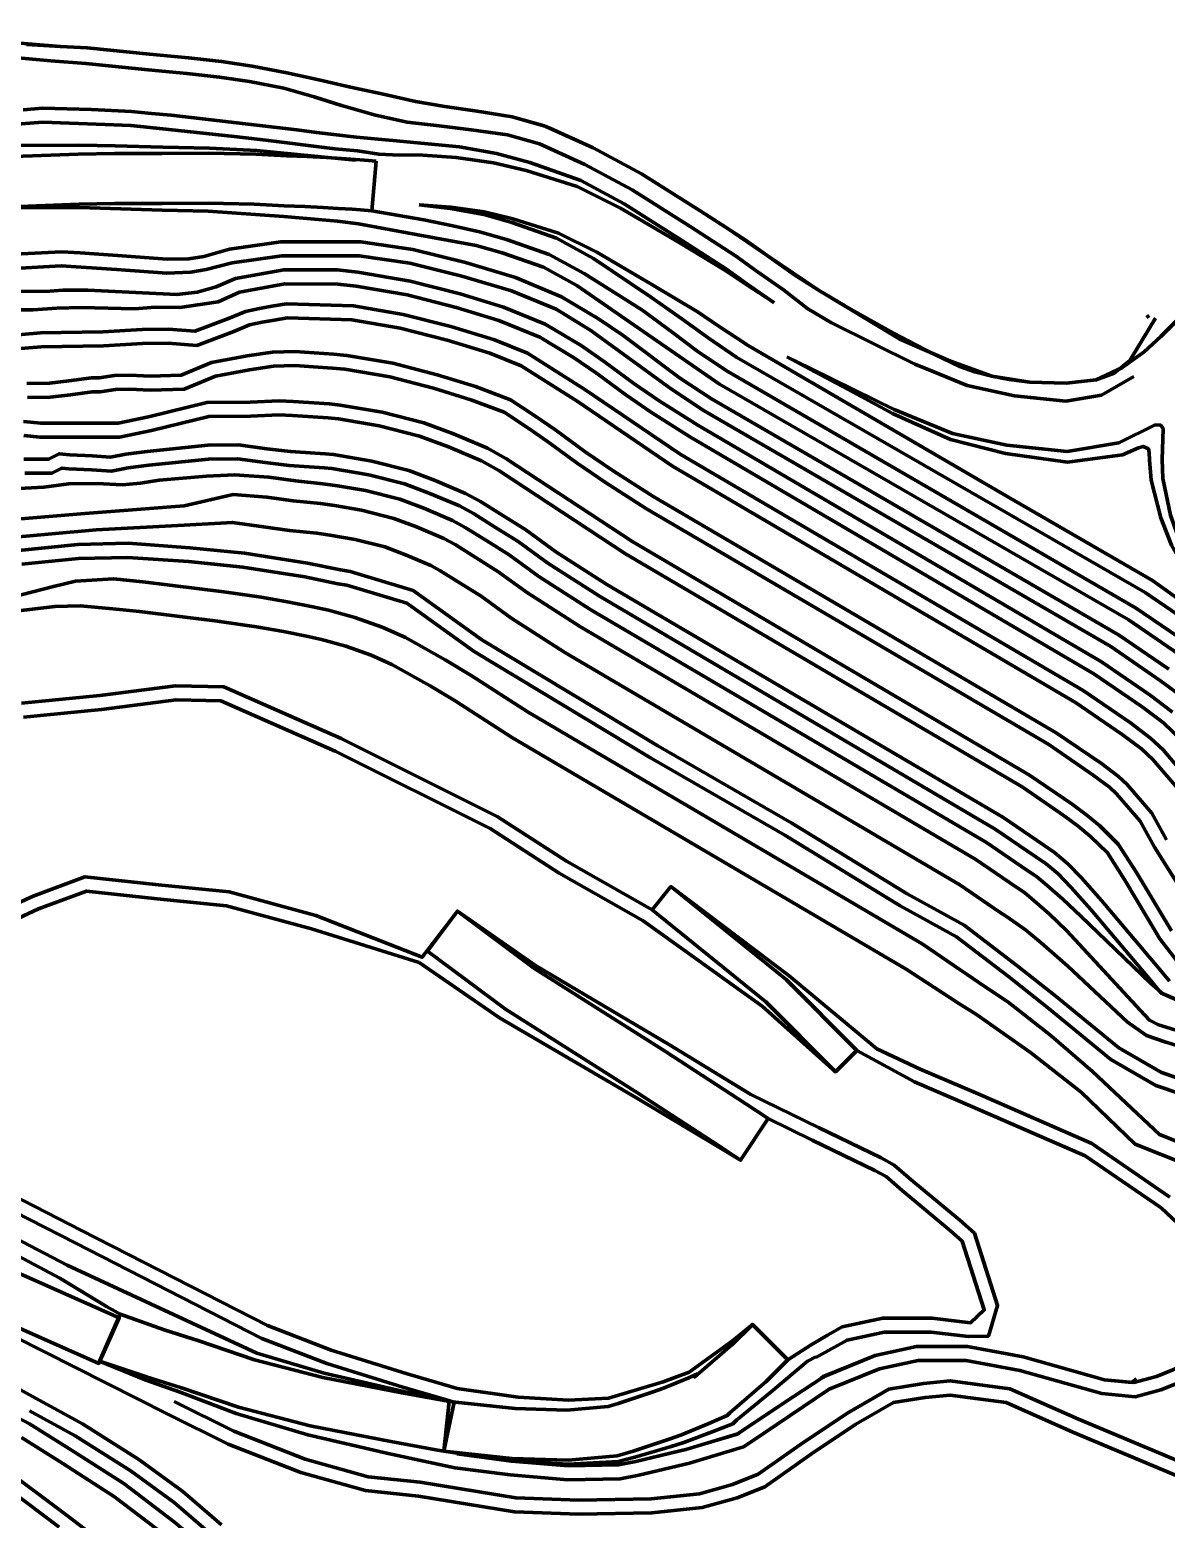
# Model space of a CAD drawing. Extents: x 334605 to 338795, y 3217454 to 3219673.
# Drawn here: x 335618 to 336186, y 3218883 to 3219628 of the extents above; entities that cross this region are included whole.
import ezdxf

# ---------------------------------------------------------------- set-up
doc = ezdxf.new("R2010")
doc.units = 0
doc.header["$MEASUREMENT"] = 0
for name, color, linetype, true_color in [('CREST', 5, 'Continuous', 0x0000ff), ('RAMP', 14, 'Continuous', 0xac0000), ('TOE', 94, 'Continuous', 0x00ac00)]:
    doc.layers.add(name, color=color, linetype=linetype, true_color=true_color)

msp = doc.modelspace()

# ---------------------------------------------------------------- linework, layer by layer
at = {"layer": 'CREST', "color": 5, "lineweight": 100, "true_color": 0x0000ff}
for points in [[(335531.609, 3219628.482, 1736.661), (335632.938, 3219620.105, 1738.459), (335646.285, 3219619.473, 1738.466), (335677.545, 3219616.267, 1740.896), (335697.023, 3219614.503, 1741.763), (335713.497, 3219612.637, 1741.587), (335728.853, 3219610.358, 1741.587), (335746.189, 3219606.981, 1741.888), (335762.269, 3219603.429, 1741.888), (335777.951, 3219599.766, 1748.001), (335795.27, 3219596.043, 1750.479), (335810.56, 3219592.631, 1753.314), (335825.128, 3219590.132, 1742.248), (335841.319, 3219587.782, 1742.112), (335841.319, 3219587.782, 1741.858), (335858.914, 3219584.929, 1740.926), (335875.705, 3219580.171, 1742.614), (335899.404, 3219569.406, 1742.949), (335923.617, 3219556.457, 1742.321), (335952.959, 3219537.895, 1743.859), (335965.944, 3219529.603, 1749), (335986.358, 3219515.574, 1749), (336012.167, 3219498.297, 1749), (336052.808, 3219473.734, 1749), (336078.096, 3219462.786, 1749), (336098.78, 3219455.221, 1749), (336117.898, 3219452.288, 1749.631), (336135.929, 3219451.766, 1749), (336151.003, 3219453.44, 1749.682), (336163.873, 3219459.33, 1749.436), (336174.939, 3219467.446, 1749.198), (336183.3, 3219475.069, 1749), (336197.071, 3219488.816, 1749)], [(335531.609, 3219628.482, 1736.661), (335632.938, 3219620.105, 1738.459), (335646.285, 3219619.473, 1738.466), (335677.545, 3219616.267, 1740.896), (335697.023, 3219614.503, 1741.763), (335713.497, 3219612.637, 1741.587), (335728.853, 3219610.358, 1741.587), (335746.189, 3219606.981, 1741.888), (335762.269, 3219603.429, 1741.888), (335777.951, 3219599.766, 1748.001), (335795.27, 3219596.043, 1750.479), (335810.56, 3219592.631, 1753.314), (335825.128, 3219590.132, 1742.248), (335841.319, 3219587.782, 1742.112), (335841.319, 3219587.782, 1741.858), (335858.914, 3219584.929, 1740.926), (335875.705, 3219580.171, 1742.614), (335899.404, 3219569.406, 1742.949), (335923.617, 3219556.457, 1742.321), (335952.959, 3219537.895, 1743.859), (335965.944, 3219529.603, 1749), (335986.358, 3219515.574, 1749), (336012.167, 3219498.297, 1749), (336052.808, 3219473.734, 1749), (336078.096, 3219462.786, 1749), (336098.78, 3219455.221, 1749), (336117.898, 3219452.288, 1749.631), (336135.929, 3219451.766, 1749), (336151.003, 3219453.44, 1749.682), (336163.873, 3219459.33, 1749.436), (336174.939, 3219467.446, 1749.198), (336183.3, 3219475.069, 1749), (336197.071, 3219488.816, 1749)], [(335615.929, 3219621.12, 1738.445), (335632.938, 3219620.105, 1738.459), (335646.285, 3219619.473, 1738.466), (335677.545, 3219616.267, 1740.896), (335697.023, 3219614.503, 1741.763), (335713.497, 3219612.637, 1741.587), (335728.853, 3219610.358, 1741.587), (335746.189, 3219606.981, 1741.888), (335762.269, 3219603.429, 1741.888), (335777.951, 3219599.766, 1748.001), (335795.27, 3219596.043, 1750.479), (335810.56, 3219592.631, 1753.314), (335825.128, 3219590.132, 1742.248), (335841.319, 3219587.782, 1742.112), (335841.319, 3219587.782, 1741.858), (335858.914, 3219584.929, 1740.926), (335874.995, 3219580.372, 1742.543)], [(335615.929, 3219621.12, 1738.445), (335632.938, 3219620.105, 1738.459), (335646.285, 3219619.473, 1738.466), (335677.545, 3219616.267, 1740.896), (335697.023, 3219614.503, 1741.763), (335713.497, 3219612.637, 1741.587), (335728.853, 3219610.358, 1741.587), (335746.189, 3219606.981, 1741.888), (335762.269, 3219603.429, 1741.888), (335777.951, 3219599.766, 1748.001), (335795.27, 3219596.043, 1750.479), (335810.56, 3219592.631, 1753.314), (335825.128, 3219590.132, 1742.248), (335841.319, 3219587.782, 1742.112), (335841.319, 3219587.782, 1741.858), (335858.914, 3219584.929, 1740.926), (335874.995, 3219580.372, 1742.543)], [(335989.906, 3219491.94, 1723.41), (335976.338, 3219501.471, 1723.41), (335966.155, 3219508.789, 1723.41), (335943.644, 3219523.317, 1723.41), (335914.902, 3219541.499, 1723.41), (335893.22, 3219553.131, 1723.41), (335867.651, 3219562.105, 1723.41), (335851.081, 3219566.652, 1723.41), (335832.509, 3219569.939, 1723.41), (335799.227, 3219573.127, 1723.41), (335780.95, 3219574.696, 1723.41), (335771.027, 3219575.932, 1723.41), (335761.103, 3219577.168, 1723.41), (335751.18, 3219578.405, 1723.41), (335741.257, 3219579.641, 1723.41), (335688.369, 3219585.701, 1723.41), (335678.414, 3219586.655, 1723.41), (335668.46, 3219587.609, 1723.41), (335648.48, 3219588.537, 1723.41), (335623.92, 3219589.281, 1723.41), (335614.22, 3219588.362, 1723.41)], [(336180.75, 3219484.174, 1750.306), (336167.783, 3219463.01, 1749.624), (336159.971, 3219456.672, 1749.656), (336151.003, 3219453.44, 1749.682), (336135.929, 3219451.766, 1749.668), (336117.898, 3219452.288, 1749.631), (336107.54, 3219453.604, 1749.817), (336098.78, 3219455.221, 1750.163), (336090.301, 3219457.41, 1750.723), (336082.883, 3219460.059, 1751.275), (336069.351, 3219466.531, 1750.861), (336049.529, 3219476.889, 1750.174), (336029.729, 3219487.949, 1748.025), (336025.184, 3219490.504, 1747.727), (336012.167, 3219498.297, 1746.683), (336008.419, 3219500.618, 1746.192), (335999.846, 3219506.1, 1745.455), (335986.358, 3219515.574, 1744.939), (335975.9, 3219523.09, 1744.477), (335952.959, 3219537.895, 1743.859), (335923.617, 3219556.457, 1742.321), (335899.404, 3219569.406, 1742.949), (335877.682, 3219579.273, 1742.642)], [(336180.75, 3219484.174, 1750.306), (336167.783, 3219463.01, 1749.624), (336159.971, 3219456.672, 1749.656), (336151.003, 3219453.44, 1749.682), (336135.929, 3219451.766, 1749.668), (336117.898, 3219452.288, 1749.631), (336107.54, 3219453.604, 1749.817), (336098.78, 3219455.221, 1750.163), (336090.301, 3219457.41, 1750.723), (336082.883, 3219460.059, 1751.275), (336069.351, 3219466.531, 1750.861), (336049.529, 3219476.889, 1750.174), (336029.729, 3219487.949, 1748.025), (336025.184, 3219490.504, 1747.727), (336012.167, 3219498.297, 1746.683), (336008.419, 3219500.618, 1746.192), (335999.846, 3219506.1, 1745.455), (335986.358, 3219515.574, 1744.939), (335975.9, 3219523.09, 1744.477), (335952.959, 3219537.895, 1743.859), (335923.617, 3219556.457, 1742.321), (335899.404, 3219569.406, 1742.949), (335877.682, 3219579.273, 1742.642)], [(336180.75, 3219484.174, 1750.306), (336167.783, 3219463.01, 1749.624), (336159.971, 3219456.672, 1749.656), (336151.003, 3219453.44, 1749.682), (336135.929, 3219451.766, 1749.668), (336117.898, 3219452.288, 1749.631), (336107.54, 3219453.604, 1749.817), (336098.78, 3219455.221, 1750.163), (336090.301, 3219457.41, 1750.723), (336082.883, 3219460.059, 1751.275), (336069.351, 3219466.531, 1750.861), (336049.529, 3219476.889, 1750.174), (336029.729, 3219487.949, 1748.025), (336025.184, 3219490.504, 1747.727), (336012.167, 3219498.297, 1746.683), (336008.419, 3219500.618, 1746.192), (335999.846, 3219506.1, 1745.455), (335986.358, 3219515.574, 1744.939), (335975.9, 3219523.09, 1744.477), (335952.959, 3219537.895, 1743.859), (335923.617, 3219556.457, 1742.321), (335899.404, 3219569.406, 1742.949), (335877.682, 3219579.273, 1742.642)], [(336180.75, 3219484.174, 1750.306), (336167.783, 3219463.01, 1749.624), (336159.971, 3219456.672, 1749.656), (336151.003, 3219453.44, 1749.682), (336135.929, 3219451.766, 1749.668), (336117.898, 3219452.288, 1749.631), (336107.54, 3219453.604, 1749.817), (336098.78, 3219455.221, 1750.163), (336090.301, 3219457.41, 1750.723), (336082.883, 3219460.059, 1751.275), (336069.351, 3219466.531, 1750.861), (336049.529, 3219476.889, 1750.174), (336029.729, 3219487.949, 1748.025), (336025.184, 3219490.504, 1747.727), (336012.167, 3219498.297, 1746.683), (336008.419, 3219500.618, 1746.192), (335999.846, 3219506.1, 1745.455), (335986.358, 3219515.574, 1744.939), (335975.9, 3219523.09, 1744.477), (335952.959, 3219537.895, 1743.859), (335923.617, 3219556.457, 1742.321), (335899.404, 3219569.406, 1742.949), (335877.682, 3219579.273, 1742.642)], [(335610.223, 3219570.559, 1708.41), (335642.159, 3219570.839, 1708.41), (335660.38, 3219570.49, 1708.41), (335684.159, 3219569.769, 1708.41), (335707.457, 3219569.289, 1708.41), (335731.235, 3219568.088, 1708.41), (335780.377, 3219563.34, 1708.41)], [(335788.736, 3219537.868, 1708.41), (335814.731, 3219533.342, 1708.4), (335829.286, 3219530.452, 1708.399), (335842.528, 3219527.357, 1708.398), (335856.026, 3219523.617, 1708.397), (335877.346, 3219516.096, 1708.405), (335894.897, 3219506.582, 1708.411), (335923.701, 3219488.468, 1708.407), (335938.919, 3219477.221, 1708.408), (335951.976, 3219467.355, 1708.411), (335966.772, 3219457.523, 1708.4), (336170.65, 3219339.414, 1708.41), (336196.637, 3219321.622, 1708.41), (336209.847, 3219311.765, 1708.41), (336219.977, 3219302.185, 1708.41), (336235.643, 3219283.881, 1708.41), (336248.377, 3219270.996, 1708.41), (336265.373, 3219260.799, 1708.41), (336278.969, 3219253.434, 1708.41), (336291.716, 3219247.485, 1708.41), (336331.415, 3219235.555, 1708.397), (336421.753, 3219214.151, 1708.41), (336425.322, 3219212.91, 1708.41)], [(335610.164, 3219516.216, 1693.405), (335633.398, 3219517.452, 1693.407), (335642.85, 3219516.876, 1693.41), (335661.55, 3219515.585, 1692.559), (335686.354, 3219513.699, 1693.086), (335697.149, 3219513.961, 1693.406), (335704.59, 3219515.087, 1693.411), (335717.521, 3219518.801, 1693.415), (335743.221, 3219522.381, 1693.418), (335774.515, 3219522.345, 1693.41), (335783.123, 3219522.402, 1693.41), (335809.215, 3219518.524, 1693.41), (335835.476, 3219512.082, 1693.41), (335860.499, 3219504.65, 1693.41), (335883.577, 3219494.986, 1693.41), (335901.996, 3219483.955, 1693.41), (335914.337, 3219475.493, 1693.411), (335942.549, 3219454.424, 1693.412), (335958.561, 3219443.878, 1693.41), (336162.127, 3219325.858, 1693.41), (336187.329, 3219308.604, 1693.41)], [(335613.044, 3219497.558, 1678.41), (335627.565, 3219497.762, 1678.41), (335634.149, 3219498.305, 1678.41), (335646.588, 3219498.303, 1678.41), (335691.078, 3219496.003, 1678.659), (335701.334, 3219497.168, 1679.016), (335710.829, 3219499.938, 1678.762), (335720.558, 3219504.02, 1678.41), (335744.63, 3219508.466, 1678.41), (335771.339, 3219508.471, 1678.41), (335781.7, 3219507.25, 1678.41), (335807.881, 3219502.778, 1678.41), (335832.864, 3219496.376, 1678.41), (335854.623, 3219489.66, 1678.41), (335875.356, 3219481.259, 1678.41), (335893.353, 3219470.481, 1678.41), (335905.055, 3219462.457, 1678.411), (335919.764, 3219451.587, 1678.41), (335932.458, 3219442.936, 1678.412), (335951.698, 3219430.719, 1678.41), (336153.583, 3219312.317, 1678.41), (336178.022, 3219295.586, 1678.41), (336189.215, 3219287.234, 1678.41)], [(336198.416, 3219252.019, 1663.41), (336184.43, 3219268.36, 1663.41), (336178.254, 3219274.201, 1663.41), (336168.133, 3219281.754, 1663.41), (336144.47, 3219297.954, 1663.41), (335942.839, 3219416.207, 1663.41), (335895.193, 3219448.607, 1663.41), (335866.622, 3219466.675, 1663.41), (335850.084, 3219473.361, 1663.41), (335828.244, 3219480.01, 1663.41), (335804.334, 3219486.138, 1663.41), (335779.46, 3219490.386, 1663.41), (335746.097, 3219491.449, 1663.41), (335738.688, 3219490.161, 1663.41), (335732.592, 3219489.106, 1663.41), (335725.446, 3219487.635, 1663.41), (335717.04, 3219484.108, 1663.41), (335700.117, 3219477.726, 1663.41), (335687.062, 3219478.682, 1663.41), (335673.744, 3219478.507, 1663.41), (335654.149, 3219477.325, 1663.41), (335623.01, 3219476.854, 1663.41), (335604.288, 3219475.307, 1663.41)], [(336186.226, 3219223.214, 1648.41), (336178.814, 3219236.672, 1648.41), (336166.294, 3219251.103, 1648.41), (336162.135, 3219255.036, 1648.41), (336153.59, 3219261.412, 1648.41), (336131.068, 3219276.831, 1648.41), (336044.656, 3219327.474, 1648.41), (335929.811, 3219394.865, 1648.41), (335909.37, 3219407.845, 1648.41), (335895.448, 3219417.332, 1648.41), (335880.69, 3219428.239, 1648.41), (335870.666, 3219435.112, 1648.41), (335858.105, 3219443.438, 1648.41), (335840.518, 3219450.059, 1648.41), (335821.451, 3219455.944, 1648.41), (335799.118, 3219461.667, 1648.41), (335776.165, 3219465.587, 1648.41), (335769.504, 3219466.221, 1648.41), (335750.247, 3219467.531, 1648.41), (335738.988, 3219467.167, 1648.41), (335726.331, 3219465.375, 1648.41), (335708.488, 3219462.029, 1648.41), (335693.262, 3219455.678, 1648.41), (335677.817, 3219455.263, 1648.41), (335667.642, 3219455.734, 1648.41), (335659.902, 3219455.609, 1648.41), (335652.284, 3219454.374, 1648.41), (335648.412, 3219454.386, 1648.41), (335637.16, 3219452.818, 1648.41), (335627.432, 3219451.729, 1648.41), (335616.211, 3219451.618, 1648.41)], [(335975.841, 3219471.276, 1723.41), (336106.872, 3219394.851, 1723.41), (336179.161, 3219352.977, 1723.41), (336266.742, 3219290.097, 1723.41)], [(335975.841, 3219471.276, 1723.41), (336106.872, 3219394.851, 1723.41), (336179.161, 3219352.977, 1723.41), (336266.742, 3219290.097, 1723.41)], [(335614.443, 3219432.572, 1633.41), (335623.121, 3219431.635, 1633.41), (335661.739, 3219431.787, 1633.41), (335676.979, 3219434.87, 1633.41), (335706.249, 3219441.969, 1633.41), (335727.773, 3219442.27, 1633.41), (335742.277, 3219442.871, 1633.41), (335749.393, 3219442.532, 1633.41), (335767.471, 3219441.302, 1633.41), (335772.871, 3219440.788, 1633.41), (335793.901, 3219437.195, 1633.41), (335814.657, 3219431.877, 1633.41), (335829.567, 3219426.303, 1633.41), (335846.54, 3219419.136, 1633.41), (335855.78, 3219414.045, 1633.41), (335919.273, 3219372.361, 1633.41), (336117.667, 3219255.708, 1633.41), (336139.047, 3219241.071, 1633.41), (336146.273, 3219235.679, 1633.41), (336152.827, 3219230.233, 1633.41), (336162.054, 3219221.18, 1633.41), (336171.241, 3219206.876, 1633.41), (336188.618, 3219177.763, 1633.41)], [(335614.683, 3219413.637, 1618.41), (335626.959, 3219413.64, 1618.41), (335632.379, 3219416.386, 1618.41), (335637.681, 3219415.861, 1618.41), (335648.831, 3219415.395, 1618.41), (335658.041, 3219414.738, 1618.41), (335665.655, 3219416.27, 1618.41), (335676.306, 3219417.582, 1618.41), (335706.625, 3219420.786, 1618.41), (335721.972, 3219420.805, 1618.41), (335736.147, 3219418.92, 1618.41), (335747.949, 3219417.572, 1618.41), (335765.437, 3219416.383, 1618.41), (335769.577, 3219415.988, 1618.41), (335788.685, 3219412.724, 1618.41), (335807.156, 3219407.991, 1618.41), (335820.324, 3219403.068, 1618.41), (335835.616, 3219396.612, 1618.41), (335843.082, 3219392.498, 1618.41), (335854.199, 3219385.504, 1618.41), (335865.755, 3219378.293, 1618.41), (335880.727, 3219367.426, 1618.41), (335906.17, 3219351.063, 1618.41), (336104.254, 3219234.594, 1618.41), (336124.746, 3219220.564, 1618.41), (336130.226, 3219216.956, 1618.41), (336136.787, 3219211.324, 1618.41), (336143.647, 3219204.279, 1618.41), (336153.593, 3219192.993, 1618.41), (336182.785, 3219158.379, 1618.41), (336187.7, 3219152.58, 1618.41)], [(335515.331, 3219375.653, 1603.41), (335645.103, 3219386.465, 1603.41), (335694.823, 3219390.406, 1603.41), (335719.267, 3219395.962, 1603.41), (335736.15, 3219394.731, 1603.41), (335749.299, 3219392.928, 1603.41), (335762.987, 3219391.505, 1603.41), (335770.002, 3219390.496, 1603.41), (335783.488, 3219388.248, 1603.41), (335799.654, 3219384.106, 1603.41), (335811.08, 3219379.834, 1603.41), (335824.691, 3219374.087, 1603.41), (335830.383, 3219370.951, 1603.41), (335840.926, 3219364.319, 1603.41), (335851.778, 3219357.547, 1603.41), (335866.612, 3219346.78, 1603.41), (335893.068, 3219329.766, 1603.41), (336090.841, 3219213.479, 1603.41), (336110.809, 3219199.808, 1603.41), (336115.149, 3219196.95, 1603.41), (336119.974, 3219192.809, 1603.41), (336127.538, 3219186.244, 1603.41), (336136.404, 3219177.807, 1603.41), (336173.055, 3219138.146, 1603.41), (336177.728, 3219133.075, 1603.41), (336182.147, 3219130.832, 1603.41), (336222.887, 3219118.226, 1603.41)], [(335612.034, 3219368.049, 1588.41), (335641.584, 3219371.059, 1588.41), (335666.757, 3219371.606, 1588.41), (335697.675, 3219369.417, 1588.41), (335725.037, 3219366.681, 1588.41), (335756.503, 3219361.756, 1588.41), (335772.993, 3219358.303, 1588.41), (335777.851, 3219357.474, 1588.41), (335809.399, 3219348, 1588.41), (335843.745, 3219323.271, 1588.41), (335931.67, 3219270.378, 1588.41), (335998.824, 3219231.594, 1588.41), (336056.453, 3219196.346, 1588.41), (336084.987, 3219180.68, 1588.41), (336111.389, 3219160.429, 1588.41), (336130.985, 3219144.935, 1588.41), (336162.375, 3219119.22, 1588.41), (336183.688, 3219106.836, 1588.41), (336219.402, 3219094.739, 1588.41), (336253.927, 3219091.214, 1588.41), (336522.915, 3219036.983, 1588.41), (336565.341, 3219027.203, 1588.41), (336609.305, 3219010.717, 1588.41)], [(335608.181, 3219344.462, 1573.41), (335629.401, 3219350.074, 1573.407), (335640.501, 3219352.655, 1573.408), (335659.466, 3219353.886, 1573.411), (335674.188, 3219352.353, 1573.415), (335714.634, 3219347.351, 1573.418)], [(336219.833, 3219061.07, 1573.41), (336182.708, 3219075.85, 1573.41), (336149.143, 3219107.373, 1573.41), (336128.449, 3219125.328, 1573.41), (336106.772, 3219142.304, 1573.41), (336095.052, 3219150.058, 1573.41), (336086.547, 3219155.918, 1573.41), (336082.935, 3219158.297, 1573.41), (336064.015, 3219171.25, 1573.41), (335866.863, 3219287.171, 1573.41), (335838.382, 3219305.488, 1573.41), (335825.458, 3219313.309, 1573.41), (335805.494, 3219324.494, 1573.41), (335793.882, 3219329.696, 1573.41), (335780.2, 3219334.479, 1573.41), (335767.067, 3219338.127, 1573.41), (335759.11, 3219339.802, 1573.41), (335747.274, 3219342.213, 1573.41), (335733.365, 3219344.693, 1573.41), (335714.634, 3219347.351, 1573.41)], [(336187.848, 3219044.631, 1558.41), (336148.898, 3219071.415, 1558.41), (336091.964, 3219096.246, 1558.41), (336062.946, 3219108.603, 1558.41), (336041.232, 3219118.702, 1558.41), (335997.398, 3219155.249, 1558.41), (335938.321, 3219199.901, 1558.41), (335928.894, 3219188.233, 1558.41), (335886.105, 3219212.553, 1558.41), (335851.346, 3219234.983, 1558.41), (335773.302, 3219273.92, 1558.41), (335714.654, 3219299.769, 1558.41), (335690.476, 3219300.389, 1558.41), (335652.659, 3219295.43, 1558.41), (335613.504, 3219291.592, 1558.41)], [(336187.848, 3219044.631, 1558.41), (336148.898, 3219071.415, 1558.41), (336091.964, 3219096.246, 1558.41), (336062.946, 3219108.603, 1558.41), (336041.232, 3219118.702, 1558.41), (335997.398, 3219155.249, 1558.41), (335938.321, 3219199.901, 1558.41), (335928.894, 3219188.233, 1558.41), (335886.105, 3219212.553, 1558.41), (335851.346, 3219234.983, 1558.41), (335773.302, 3219273.92, 1558.41), (335714.654, 3219299.769, 1558.41), (335690.476, 3219300.389, 1558.41), (335652.659, 3219295.43, 1558.41), (335613.504, 3219291.592, 1558.41)], [(335596.131, 3219184.578, 1543.41), (335619.36, 3219195.183, 1543.41), (335645.113, 3219204.777, 1543.41), (335681.975, 3219200.737, 1543.41), (335717.322, 3219197.203, 1543.41), (335760.76, 3219185.399, 1543.41), (335813.85, 3219164.564, 1543.41), (335831.494, 3219187.644, 1543.41), (335870.552, 3219160.366, 1543.41), (335937.508, 3219120.688, 1543.41), (335978.255, 3219095.962, 1543.41), (336012.099, 3219079.332, 1543.41), (336043.395, 3219064.149, 1543.41), (336049.96, 3219060.615, 1543.41), (336058.452, 3219053.266, 1543.41), (336082.756, 3219033.09, 1543.41), (336090.122, 3219026.532, 1543.41), (336101.713, 3218990.293, 1543.41), (336097.117, 3218975.071, 1543.41), (336087.091, 3218974.836, 1543.41), (336068.548, 3218977.068, 1543.41), (336044.966, 3218977.068, 1543.41), (336026.368, 3218973.042, 1543.41), (336010.743, 3218964.431, 1543.41)], [(335596.131, 3219184.578, 1543.41), (335619.36, 3219195.183, 1543.41), (335645.113, 3219204.777, 1543.41), (335681.975, 3219200.737, 1543.41), (335717.322, 3219197.203, 1543.41), (335760.76, 3219185.399, 1543.41), (335813.85, 3219164.564, 1543.41), (335831.494, 3219187.644, 1543.41), (335870.552, 3219160.366, 1543.41), (335937.508, 3219120.688, 1543.41), (335978.255, 3219095.962, 1543.41), (336012.099, 3219079.332, 1543.41), (336043.395, 3219064.149, 1543.41), (336049.96, 3219060.615, 1543.41), (336058.452, 3219053.266, 1543.41), (336082.756, 3219033.09, 1543.41), (336090.122, 3219026.532, 1543.41), (336101.713, 3218990.293, 1543.41), (336097.117, 3218975.071, 1543.41), (336087.091, 3218974.836, 1543.41), (336068.548, 3218977.068, 1543.41), (336044.966, 3218977.068, 1543.41), (336026.368, 3218973.042, 1543.41), (336010.743, 3218964.431, 1543.41)], [(336010.845, 3218964.703, 1543.41), (336006.684, 3218962.468, 1543.41), (335989.498, 3218947.978, 1543.41), (335971.075, 3218933.081, 1543.41), (335969.213, 3218931.197, 1543.41), (335958.925, 3218927.215, 1543.41), (335944.836, 3218921.868, 1543.41), (335938.494, 3218919.914, 1543.41), (335920.246, 3218914.471, 1543.41), (335911.918, 3218912.358, 1543.41), (335886.909, 3218910.985, 1543.41), (335858.615, 3218912.7, 1543.41), (335824.706, 3218917.52, 1543.41), (335829.958, 3218941.962, 1543.41), (335826.033, 3218943.111, 1543.41), (335804.285, 3218949.499, 1543.41), (335766.135, 3218961.428, 1543.41), (335733.62, 3218973.942, 1543.41), (335640.255, 3219021.637, 1543.41), (335586.989, 3219048.931, 1543.41)], [(336010.845, 3218964.703, 1543.41), (336006.684, 3218962.468, 1543.41), (335989.498, 3218947.978, 1543.41), (335971.075, 3218933.081, 1543.41), (335969.213, 3218931.197, 1543.41), (335958.925, 3218927.215, 1543.41), (335944.836, 3218921.868, 1543.41), (335938.494, 3218919.914, 1543.41), (335920.246, 3218914.471, 1543.41), (335911.918, 3218912.358, 1543.41), (335886.909, 3218910.985, 1543.41), (335858.615, 3218912.7, 1543.41), (335824.706, 3218917.52, 1543.41), (335829.958, 3218941.962, 1543.41), (335826.033, 3218943.111, 1543.41), (335804.285, 3218949.499, 1543.41), (335766.135, 3218961.428, 1543.41), (335733.62, 3218973.942, 1543.41), (335640.255, 3219021.637, 1543.41), (335586.989, 3219048.931, 1543.41)], [(335578.303, 3219032.915, 1558.41), (335632.595, 3219003.979, 1558.41), (335656.059, 3218989.918, 1558.41), (335662.852, 3218986.045, 1558.41), (335652.562, 3218962.521, 1558.41), (335675.346, 3218953.154, 1558.41), (335692.759, 3218947.009, 1558.41), (335720.876, 3218936.299, 1558.41), (335756.685, 3218925.655, 1558.41), (335796.883, 3218916.343, 1558.41), (335830.207, 3218909.184, 1558.41), (335857.865, 3218905.602, 1558.41), (335886.659, 3218903.242, 1558.41), (335912.83, 3218903.693, 1558.41), (335922.184, 3218905.515, 1558.41), (335947.607, 3218911.571, 1558.41), (335974.676, 3218919.7, 1558.41), (335978.39, 3218922.216, 1558.41), (335997.991, 3218935.332, 1558.41), (336017.464, 3218948.46, 1558.41), (336042.581, 3218958.696, 1558.41), (336061.935, 3218962.836, 1558.41), (336085.994, 3218962.836, 1558.41), (336112.871, 3218957.878, 1558.41), (336153.879, 3218946.305, 1558.41), (336170.522, 3218944.694, 1558.41), (336183.425, 3218948.264, 1558.41), (336197.153, 3218953.755, 1558.41)], [(335578.303, 3219032.915, 1558.41), (335632.595, 3219003.979, 1558.41), (335656.059, 3218989.918, 1558.41), (335662.852, 3218986.045, 1558.41), (335652.562, 3218962.521, 1558.41), (335675.346, 3218953.154, 1558.41), (335692.759, 3218947.009, 1558.41), (335720.876, 3218936.299, 1558.41), (335756.685, 3218925.655, 1558.41), (335796.883, 3218916.343, 1558.41), (335830.207, 3218909.184, 1558.41), (335857.865, 3218905.602, 1558.41), (335886.659, 3218903.242, 1558.41), (335912.83, 3218903.693, 1558.41), (335922.184, 3218905.515, 1558.41), (335947.607, 3218911.571, 1558.41), (335974.676, 3218919.7, 1558.41), (335978.39, 3218922.216, 1558.41), (335997.991, 3218935.332, 1558.41), (336017.464, 3218948.46, 1558.41), (336042.581, 3218958.696, 1558.41), (336061.935, 3218962.836, 1558.41), (336085.994, 3218962.836, 1558.41), (336112.871, 3218957.878, 1558.41), (336153.879, 3218946.305, 1558.41), (336170.522, 3218944.694, 1558.41), (336183.425, 3218948.264, 1558.41), (336197.153, 3218953.755, 1558.41)], [(335532.789, 3219013.723, 1573.41), (335686.741, 3218936.095, 1573.41), (335716.876, 3218921.027, 1573.41), (335753.115, 3218906.861, 1573.41), (335785.586, 3218897.823, 1573.41), (335812.013, 3218894.986, 1573.41), (335860.032, 3218887.222, 1573.41), (335892.237, 3218886.072, 1573.41), (335928.755, 3218886.647, 1573.41), (335953.894, 3218889.285, 1573.41), (335971.414, 3218894.179, 1574.532), (335985.295, 3218899.727, 1574.832), (336008.664, 3218916.159, 1575.407), (336030.862, 3218930.958, 1573.41), (336049.652, 3218941.865, 1573.41), (336065.518, 3218944.337, 1573.999), (336077.891, 3218945.575, 1574.455), (336105.936, 3218941.863, 1575.493), (336139.343, 3218927.015, 1575.031), (336207.395, 3218898.557, 1573.073), (336275.859, 3218865.563, 1573.073)], [(335709.186, 3218875.154, 1588.41), (335689.845, 3218891.757, 1588.41), (335668.284, 3218907.513, 1588.41), (335640.366, 3218925.204, 1588.41), (335617.423, 3218937.643, 1588.41)], [(335613.533, 3218924.296, 1603.41), (335634.11, 3218911.303, 1603.41), (335660.044, 3218894.726, 1603.41), (335684.96, 3218875.709, 1603.41), (335698.727, 3218864.183, 1603.41), (335706.166, 3218854.915, 1603.41), (335711.132, 3218844.095, 1603.41), (335712.729, 3218829.55, 1603.41), (335716.276, 3218815.183, 1603.41), (335727.442, 3218797.207, 1603.41), (335748.282, 3218775.365, 1603.41), (335803.876, 3218721.529, 1603.41), (335829.145, 3218700.472, 1603.41), (335853.198, 3218685.168, 1603.41)], [(335600.071, 3218903.731, 1618.41), (335632.389, 3218879.513, 1618.41)]]:
    msp.add_polyline3d(points, dxfattribs=at)
at = {"layer": 'RAMP', "color": 14, "lineweight": 100, "true_color": 0xac0000}
for points in [[(335609.856, 3219565.047, 1694.988), (335641.75, 3219566.313, 1697.35), (335659.901, 3219566.524, 1698.693), (335683.696, 3219566.523, 1700.454), (335706.983, 3219566.753, 1702.178), (335730.731, 3219566.287, 1703.935), (335746.021, 3219565.479, 1705.069), (335756.222, 3219565.086, 1705.824), (335765.863, 3219564.624, 1706.538), (335773.541, 3219564.02, 1707.108), (335780.5, 3219563.635, 1707.624), (335784.991, 3219563.299, 1707.957), (335790.947, 3219562.77, 1708.4)], [(335989.586, 3219492.157, 1723.4), (335975.718, 3219501.272, 1722.112), (335965.317, 3219508.261, 1721.139), (335942.372, 3219522.059, 1719.061), (335913.149, 3219539.284, 1716.429), (335891.409, 3219550.06, 1714.545), (335865.932, 3219558.025, 1712.474), (335849.588, 3219561.927, 1711.17), (335830.814, 3219564.606, 1709.698), (335814.137, 3219565.792, 1708.4)], [(335790.947, 3219562.77, 1708.4), (335788.736, 3219537.868, 1708.4), (335782.951, 3219538.381, 1707.956), (335778.876, 3219538.687, 1707.644), (335771.87, 3219539.074, 1707.107), (335764.284, 3219539.671, 1706.525), (335755.142, 3219540.109, 1705.826), (335744.879, 3219540.505, 1705.041), (335729.826, 3219541.3, 1703.888), (335706.861, 3219541.751, 1702.132), (335683.819, 3219541.523, 1700.371), (335660.045, 3219541.524, 1698.553), (335642.391, 3219541.319, 1697.203), (335612.482, 3219540.132, 1694.915)], [(335975.856, 3219471.265, 1723.4), (335961.88, 3219480.45, 1722.01), (335951.895, 3219487.16, 1721.01), (335929.583, 3219500.578, 1718.847), (335901.234, 3219517.287, 1716.112), (335882.07, 3219526.786, 1714.334), (335859.292, 3219533.908, 1712.351), (335844.91, 3219537.341, 1711.122), (335828.158, 3219539.731, 1709.716), (335812.363, 3219540.855, 1708.4)], [(336006.83, 3219488.903, 1723.41), (336018.643, 3219481.931, 1724.571), (336060.323, 3219461.302, 1728.561), (336066.091, 3219458.94, 1729.095), (336086.522, 3219450.527, 1730.987), (336110.194, 3219445.451, 1733.06), (336135.776, 3219442.774, 1735.262), (336153.704, 3219445.782, 1736.819), (336169.793, 3219455.081, 1738.41)], [(336266.742, 3219290.097, 1723.41), (336242.234, 3219313.228, 1724.251), (336231.572, 3219324.418, 1726.826), (336219.254, 3219337.946, 1728.846), (336211.37, 3219346.166, 1729.794), (336204.529, 3219353.651, 1730.637), (336198.198, 3219361.85, 1731.499), (336192.922, 3219372.455, 1732.484), (336188.237, 3219385.75, 1733.656), (336184.397, 3219403.977, 1735.205), (336183.953, 3219413.485, 1735.997), (336184.512, 3219428.809, 1737.272), (336183.303, 3219430.695, 1738.41), (336180.518, 3219430.85, 1738.41), (336162.3, 3219421.875, 1736.665), (336136.558, 3219417.555, 1734.695), (336106.261, 3219420.726, 1732.395), (336079.087, 3219426.553, 1730.296), (336050.032, 3219438.503, 1727.924), (336030.007, 3219448.338, 1726.239), (336008.021, 3219459.204, 1724.388), (335996.238, 3219464.934, 1723.41)], [(335938.321, 3219199.901, 1558.41), (335995.907, 3219153.372, 1549.462), (336031.25, 3219117.911, 1543.41), (336020.626, 3219107.322, 1543.41), (335985.852, 3219142.212, 1549.442), (335928.894, 3219188.233, 1558.41), (335938.321, 3219199.901, 1558.41)], [(335831.494, 3219187.644, 1543.41), (335869.755, 3219159.129, 1539.58), (335935.517, 3219117.368, 1533.327), (335975.686, 3219091.272, 1529.483), (335986.858, 3219083.936, 1528.41), (335973.135, 3219063.039, 1528.41), (335962.015, 3219070.341, 1529.469), (335922.006, 3219096.333, 1533.269), (335855.565, 3219138.526, 1539.536), (335816.555, 3219167.599, 1543.41), (335831.494, 3219187.644, 1543.41)], [(335482.753, 3219044.81, 1573.41), (335533.032, 3219014.208, 1568.872), (335652.182, 3218961.361, 1558.41), (335662.318, 3218984.214, 1558.41), (335543.561, 3219036.887, 1568.885), (335496.434, 3219067.246, 1573.41), (335482.753, 3219044.81, 1573.41)], [(335824.706, 3218917.52, 1543.41), (335820.69, 3218918.24, 1543.736), (335798.206, 3218922.27, 1545.564), (335757.875, 3218930.161, 1548.851), (335721.961, 3218939.503, 1551.82), (335693.569, 3218949.219, 1554.22), (335675.959, 3218954.762, 1555.697), (335652.562, 3218962.521, 1558.41), (335662.852, 3218986.045, 1558.41), (335684.875, 3218978.118, 1554.757), (335702.179, 3218972.689, 1553.383), (335729.978, 3218963.183, 1551.157), (335764.261, 3218954.332, 1548.475), (335803.653, 3218946.669, 1545.434), (335825.941, 3218942.682, 1543.719), (335829.958, 3218941.962, 1543.41), (335824.706, 3218917.52, 1543.41)], [(335824.706, 3218917.52, 1543.41), (335858.728, 3218913.812, 1540.663), (335886.915, 3218913.03, 1538.4), (335911.484, 3218915.197, 1536.42), (335919.411, 3218917.498, 1535.758), (335937.403, 3218923.512, 1534.235), (335943.544, 3218925.631, 1533.714), (335957.326, 3218931.387, 1532.515), (335966.506, 3218935.326, 1531.713), (335967.772, 3218936.73, 1531.561), (335985.877, 3218952.364, 1529.642), (335996.718, 3218963.221, 1528.41), (335979.027, 3218980.886, 1528.41), (335968.838, 3218970.682, 1529.694), (335950.252, 3218954.632, 1531.882), (335951.611, 3218956.139, 1532.063), (335947.579, 3218954.409, 1532.454), (335934.641, 3218949.005, 1533.703), (335929.363, 3218947.185, 1534.2), (335911.961, 3218941.367, 1535.834), (335906.858, 3218939.886, 1536.308), (335886.161, 3218938.061, 1538.159), (335860.431, 3218938.775, 1540.451), (335827.414, 3218942.373, 1543.41), (335824.706, 3218917.52, 1543.41)]]:
    msp.add_polyline3d(points, dxfattribs=at)
at = {"layer": 'TOE', "color": 94, "lineweight": 100, "true_color": 0x00ac00}
for points in [[(336006.83, 3219488.903, 1723.41), (335994.666, 3219498.374, 1723.4), (335980.971, 3219507.993, 1723.4), (335970.662, 3219515.402, 1723.4), (335947.952, 3219530.058, 1723.4), (335918.932, 3219548.416, 1723.4), (335895.284, 3219561.063, 1723.4), (335872.496, 3219571.414, 1723.4), (335856.521, 3219575.941, 1723.4), (335838.39, 3219578.512, 1723.4), (335822.448, 3219580.382, 1723.41), (335806.383, 3219582.317, 1723.41), (335790.538, 3219585.778, 1723.41), (335773.487, 3219590.629, 1723.41), (335759.893, 3219594.877, 1723.41), (335744.679, 3219599.227, 1724.888), (335727.518, 3219602.57, 1724.587), (335712.473, 3219604.802, 1724.587), (335696.222, 3219606.643, 1724.763), (335676.786, 3219608.403, 1723.896), (335645.695, 3219611.592, 1721.466), (335628.201, 3219613.028, 1721.459), (335598.854, 3219615.551, 1721.445)], [(335814.137, 3219565.792, 1708.41), (335799.074, 3219565.942, 1708.41), (335792.277, 3219566.198, 1708.4), (335781.509, 3219567.853, 1708.41), (335770.161, 3219568.986, 1708.41), (335735.76, 3219573.285, 1708.41), (335719.877, 3219575.178, 1708.41), (335677.746, 3219579.687, 1708.41), (335668.206, 3219580.601, 1708.41), (335655.343, 3219581.184, 1708.41), (335624.14, 3219582.271, 1708.41), (335604.724, 3219580.745, 1708.41)], [(336421.753, 3219214.151, 1708.41), (336392.203, 3219224.127, 1708.507), (336371.969, 3219230.096, 1708.557), (336334.865, 3219243.138, 1708.397), (336324.468, 3219247.722, 1708.67), (336311.469, 3219253.638, 1708.701), (336297.679, 3219260.585, 1708.72), (336277.399, 3219272.77, 1708.736), (336262.189, 3219284.78, 1708.41), (336254.057, 3219289.926, 1708.41), (336201.888, 3219328.934, 1708.41), (336175.439, 3219347.042, 1708.41), (335971.346, 3219464.529, 1708.4), (335956.979, 3219474.359, 1708.412), (335943.705, 3219483.932, 1708.41), (335928.133, 3219494.909, 1708.411), (335899.519, 3219514.121, 1708.417), (335881.036, 3219524.208, 1708.401), (335858.802, 3219532.129, 1708.391), (335844.672, 3219536.091, 1708.389), (335828.093, 3219539.12, 1708.393), (335812.363, 3219540.855, 1708.4)], [(336192.565, 3219315.927, 1693.41), (336166.924, 3219333.481, 1693.41), (335962.64, 3219451.301, 1693.41), (335891.28, 3219500.58, 1693.41), (335874.496, 3219509.678, 1693.41), (335853.924, 3219516.936, 1693.41), (335840.871, 3219520.553, 1693.41), (335810.835, 3219526.157, 1693.41), (335782.064, 3219531.389, 1693.418), (335771.442, 3219532.691, 1693.415), (335744.631, 3219535.078, 1693.411), (335706.841, 3219537.675, 1693.406), (335683.835, 3219538.27, 1693.408), (335642.436, 3219539.545, 1693.407), (335612.557, 3219539.427, 1693.405)], [(335609.727, 3219509.068, 1678.407), (335633.387, 3219510.44, 1678.408), (335661.044, 3219508.603, 1678.406), (335686.08, 3219506.7, 1678.411), (335698.173, 3219507.241, 1678.415), (335705.833, 3219508.595, 1678.41), (335718.89, 3219511.924, 1678.418), (335743.76, 3219515.388, 1678.41), (335782.444, 3219515.426, 1678.41), (335807.661, 3219511.697, 1678.41), (335833.645, 3219505.324, 1678.41), (335858.506, 3219497.94, 1678.41), (335880.899, 3219488.659, 1678.41), (335898.215, 3219478.06, 1678.41), (335938.51, 3219448.703, 1678.412), (335954.877, 3219437.922, 1678.41), (336158.389, 3219319.934, 1678.41), (336183.257, 3219302.908, 1678.41), (336195.018, 3219294.133, 1678.41)], [(335608.215, 3219488.396, 1663.41), (335619.296, 3219488.379, 1663.41), (335631.135, 3219489.207, 1663.41), (335643.371, 3219489.501, 1663.41), (335669.904, 3219488.946, 1664.768), (335680.435, 3219489.696, 1663.41), (335692.616, 3219489.559, 1663.41), (335711.884, 3219492.351, 1663.41), (335722.571, 3219497.273, 1663.41), (335745.234, 3219501.459, 1663.41), (335771.639, 3219501.177, 1663.41), (335780.778, 3219500.306, 1663.41), (335806.42, 3219495.926, 1663.41), (335830.962, 3219489.637, 1663.41), (335852.272, 3219483.06, 1663.41), (335872.728, 3219474.772, 1663.41), (335889.572, 3219464.587, 1663.413), (335900.994, 3219456.754, 1663.411), (335915.711, 3219445.878, 1663.41), (335928.61, 3219437.088, 1663.412), (335948.05, 3219424.743, 1663.41), (336149.83, 3219306.403, 1663.41), (336173.95, 3219289.89, 1663.41), (336184.702, 3219281.867, 1663.41), (336193.115, 3219273.667, 1663.41)], [(335604.816, 3219468.327, 1648.41), (335623.352, 3219469.858, 1648.41), (335654.413, 3219470.328, 1648.41), (335674.001, 3219471.51, 1648.41), (335686.852, 3219471.679, 1648.41), (335701.144, 3219470.632, 1648.41), (335719.63, 3219477.604, 1648.41), (335727.525, 3219480.916, 1648.41), (335733.895, 3219482.227, 1648.41), (335739.884, 3219483.264, 1648.41), (335746.59, 3219484.43, 1648.41), (335778.756, 3219483.405, 1648.41), (335802.873, 3219479.286, 1648.41), (335826.355, 3219473.268, 1648.41), (335847.748, 3219466.755, 1648.41), (335863.414, 3219460.422, 1648.41), (335891.353, 3219442.753, 1648.41), (335939.096, 3219410.287, 1648.41), (336140.718, 3219292.04, 1648.41), (336164.061, 3219276.059, 1648.41), (336173.74, 3219268.835, 1648.41), (336179.352, 3219263.528, 1648.41), (336192.506, 3219248.159, 1648.41)], [(336177.364, 3219484.473, 1751.418), (336176.37, 3219485.657, 1751.663)], [(336177.364, 3219484.473, 1751.418), (336176.37, 3219485.657, 1751.663)], [(336177.364, 3219484.473, 1751.418), (336176.37, 3219485.657, 1751.663)], [(336177.364, 3219484.473, 1751.418), (336176.37, 3219485.657, 1751.663)], [(335616.437, 3219444.62, 1633.41), (335627.857, 3219444.733, 1633.41), (335638.033, 3219445.872, 1633.41), (335648.887, 3219447.384, 1633.41), (335652.837, 3219447.372, 1633.41), (335660.522, 3219448.618, 1633.41), (335667.537, 3219448.731, 1633.41), (335677.749, 3219448.259, 1633.41), (335694.753, 3219448.716, 1633.41), (335710.503, 3219455.285, 1633.41), (335727.467, 3219458.466, 1633.41), (335739.594, 3219460.183, 1633.41), (335750.122, 3219460.523, 1633.41), (335768.935, 3219459.244, 1633.41), (335775.243, 3219458.643, 1633.41), (335797.658, 3219454.815, 1633.41), (335819.549, 3219449.205, 1633.41), (335838.251, 3219443.433, 1633.41), (335854.898, 3219437.166, 1633.41), (335866.753, 3219429.308, 1633.41), (335876.629, 3219422.536, 1633.41), (335891.395, 3219411.623, 1633.41), (335905.522, 3219401.997, 1633.41), (335926.162, 3219388.89, 1633.41), (336041.115, 3219321.436, 1633.41), (336127.316, 3219270.916, 1633.41), (336149.518, 3219255.716, 1633.41), (336157.622, 3219249.67, 1633.41), (336161.233, 3219246.255, 1633.41), (336173.04, 3219232.645, 1633.41), (336180.195, 3219219.654, 1633.41), (336202.764, 3219183.908, 1633.41)], [(335996.238, 3219464.934, 1723.41), (336007.829, 3219458.79, 1723.41), (336029.423, 3219447.153, 1723.41), (336049.166, 3219436.582, 1723.41), (336078.131, 3219423.471, 1723.41), (336105.602, 3219416.579, 1723.41), (336136.723, 3219412.243, 1723.41), (336164.219, 3219415.924, 1723.41), (336172.101, 3219419.378, 1723.41), (336174.56, 3219420.087, 1723.41), (336177.168, 3219418.818, 1723.41), (336177.569, 3219417.1, 1723.41), (336177.686, 3219413.453, 1723.41), (336178.557, 3219403.231, 1723.41), (336183.318, 3219384.371, 1723.41), (336188.757, 3219370.693, 1723.41), (336194.772, 3219359.704, 1723.41), (336201.774, 3219351.335, 1723.41), (336209.052, 3219343.995, 1723.41), (336217.4, 3219335.971, 1723.41), (336240.969, 3219311.964, 1723.41), (336266.742, 3219290.097, 1723.41)], [(335614.563, 3219425.518, 1618.41), (335622.758, 3219424.634, 1618.41), (335662.454, 3219424.79, 1618.41), (335678.498, 3219428.036, 1618.41), (335707.134, 3219434.981, 1618.41), (335727.967, 3219435.272, 1618.41), (335742.255, 3219435.864, 1618.41), (335748.989, 3219435.543, 1618.41), (335766.902, 3219434.325, 1618.41), (335771.949, 3219433.844, 1618.41), (335792.44, 3219430.343, 1618.41), (335812.557, 3219425.189, 1618.41), (335826.979, 3219419.797, 1618.41), (335843.481, 3219412.829, 1618.41), (335852.165, 3219408.045, 1618.41), (335915.576, 3219366.414, 1618.41), (336113.911, 3219249.796, 1618.41), (336134.975, 3219235.375, 1618.41), (336141.94, 3219230.178, 1618.41), (336148.131, 3219225.034, 1618.41), (336156.59, 3219216.735, 1618.41), (336165.289, 3219203.19, 1618.41), (336182.821, 3219173.818, 1618.41), (336191.313, 3219162.804, 1618.41)], [(335615.08, 3219406.637, 1604.851), (335628.632, 3219406.64, 1605.18), (335633.721, 3219409.219, 1605.398), (335637.19, 3219408.875, 1605.565), (335648.436, 3219408.405, 1603.41), (335658.49, 3219407.688, 1605.496), (335666.775, 3219409.355, 1605.431), (335677.102, 3219410.627, 1603.418), (335706.998, 3219413.786, 1603.418), (335721.513, 3219413.804, 1603.414), (335735.288, 3219411.973, 1603.41), (335747.314, 3219410.599, 1603.41), (335764.867, 3219409.406, 1603.41), (335768.654, 3219409.044, 1603.41), (335787.224, 3219405.872, 1603.41), (335805.056, 3219401.303, 1603.41), (335817.736, 3219396.562, 1603.41), (335832.557, 3219390.305, 1603.41), (335839.526, 3219386.465, 1603.41), (335850.482, 3219379.572, 1603.41), (335861.841, 3219372.484, 1603.41), (335876.775, 3219361.645, 1603.41), (335902.501, 3219345.1, 1603.41), (336100.498, 3219228.682, 1603.41), (336120.844, 3219214.752, 1603.41), (336126.005, 3219211.354, 1603.41), (336131.99, 3219206.216, 1603.41), (336138.51, 3219199.52, 1603.41), (336148.291, 3219188.422, 1603.41), (336177.439, 3219153.86, 1603.41), (336183.392, 3219146.836, 1603.41), (336192.691, 3219142.692, 1603.41)], [(336193.119, 3219142.471, 1603.41), (336184.384, 3219146.272, 1603.41), (336178.118, 3219151.627, 1603.41), (336143.313, 3219185.036, 1603.41), (336134.266, 3219193.646, 1603.41), (336126.508, 3219200.379, 1603.41), (336121.18, 3219204.953, 1603.41), (336116.384, 3219208.111, 1603.41), (336096.206, 3219221.925, 1603.41), (335898.309, 3219338.285, 1603.41), (335872.258, 3219355.039, 1603.41), (335857.369, 3219365.846, 1603.41), (335846.235, 3219372.793, 1603.41), (335835.462, 3219379.57, 1603.41), (335829.061, 3219383.097, 1603.41), (335814.778, 3219389.128, 1603.41), (335802.655, 3219393.66, 1603.41), (335785.555, 3219398.042, 1603.41), (335771.536, 3219400.378, 1603.41), (335764.217, 3219401.431, 1603.41), (335750.495, 3219402.858, 1603.41), (335737.194, 3219404.681, 1603.41), (335719.994, 3219405.936, 1603.41), (335705.94, 3219405.149, 1603.41), (335682.368, 3219403.214, 1603.41), (335672.938, 3219401.642, 1603.41), (335663.778, 3219400.861, 1603.41), (335651.248, 3219401.454, 1603.41), (335637.102, 3219401.401, 1603.41), (335624.642, 3219399.744, 1603.41), (335609.098, 3219398.806, 1603.41)], [(335602.659, 3219374.035, 1588.41), (335650.863, 3219378.279, 1588.41), (335694.823, 3219380.704, 1588.41), (335718.987, 3219382.077, 1588.41), (335734.584, 3219379.805, 1588.41), (335747.504, 3219378.034, 1588.41), (335761.143, 3219376.616, 1588.41), (335767.701, 3219375.673, 1588.41), (335780.388, 3219373.558, 1588.41), (335795.153, 3219369.774, 1588.41), (335805.534, 3219365.893, 1588.41), (335818.137, 3219360.572, 1588.41), (335822.763, 3219358.023, 1588.41), (335832.962, 3219351.608, 1588.41), (335843.392, 3219345.099, 1588.41), (335858.143, 3219334.393, 1588.41), (335885.206, 3219316.988, 1588.41), (336082.793, 3219200.81, 1588.41), (336102.447, 3219187.355, 1588.41), (336106.103, 3219184.947, 1588.41), (336115.731, 3219178.314, 1588.41), (336123.56, 3219171.846, 1588.41), (336136.766, 3219160.086, 1588.41), (336166.567, 3219132.341, 1588.41), (336176.198, 3219125.482, 1588.41), (336185.411, 3219122.175, 1588.41), (336221.092, 3219111.46, 1588.41)], [(335613.583, 3219361.171, 1573.41), (335642.015, 3219364.067, 1573.41), (335666.585, 3219364.601, 1573.41), (335697.079, 3219362.442, 1573.41), (335724.147, 3219359.735, 1573.41), (335755.244, 3219354.868, 1573.41), (335771.686, 3219351.425, 1573.41), (335776.25, 3219350.646, 1573.41), (335806.261, 3219341.633, 1573.41), (335839.889, 3219317.422, 1573.41), (335928.115, 3219264.348, 1573.41), (335995.247, 3219225.576, 1573.41), (336052.94, 3219190.289, 1573.41), (336081.15, 3219174.801, 1573.41), (336107.088, 3219154.906, 1573.41), (336126.596, 3219139.482, 1573.41), (336158.373, 3219113.449, 1573.41), (336180.778, 3219100.431, 1573.41), (336217.905, 3219087.855, 1573.41), (336252.877, 3219084.285, 1573.41), (336521.437, 3219030.14, 1573.41), (336563.317, 3219020.486, 1573.41), (336607.086, 3219004.073, 1573.41)], [(335610.421, 3219337.684, 1558.41), (335630.176, 3219340.006, 1558.407), (335642.882, 3219340.397, 1558.408), (335659.173, 3219338.835, 1558.411), (335672.491, 3219337.449, 1558.415), (335712.793, 3219332.465, 1558.418)], [(336640.864, 3218946.614, 1558.41), (336587.808, 3218962.79, 1558.41), (336557.219, 3218947.406, 1558.41), (336521.299, 3218938.862, 1558.41), (336428.398, 3218968.502, 1558.41), (336170.469, 3219071.132, 1558.41), (336143.435, 3219097.039, 1558.41), (336118.158, 3219116.994, 1558.41), (336103.024, 3219127.646, 1558.41), (336091.191, 3219135.88, 1558.41), (336082.339, 3219141.466, 1558.41), (336069.843, 3219149.636, 1558.41), (336055.967, 3219158.581, 1558.41), (335859.002, 3219274.393, 1558.41), (335830.441, 3219292.761, 1558.41), (335817.907, 3219300.346, 1558.41), (335798.749, 3219311.079, 1558.41), (335788.331, 3219315.746, 1558.41), (335775.713, 3219320.158, 1558.41), (335763.511, 3219323.547, 1558.41), (335756.069, 3219325.113, 1558.41), (335744.46, 3219327.478, 1558.41), (335730.994, 3219329.879, 1558.41), (335712.526, 3219332.5, 1558.41)], [(335614.384, 3219284.645, 1543.41), (335653.456, 3219288.475, 1543.41), (335690.844, 3219293.377, 1543.41), (335713.094, 3219292.807, 1543.41), (335770.326, 3219267.582, 1543.41), (335847.875, 3219228.892, 1543.41), (335882.397, 3219206.615, 1543.41), (335924.495, 3219182.788, 1543.41)], [(335614.384, 3219284.645, 1543.41), (335653.456, 3219288.475, 1543.41), (335690.844, 3219293.377, 1543.41), (335713.094, 3219292.807, 1543.41), (335770.326, 3219267.582, 1543.41), (335847.875, 3219228.892, 1543.41), (335882.397, 3219206.615, 1543.41), (335924.495, 3219182.788, 1543.41), (335924.495, 3219182.788, 1573.41), (335983.965, 3219140.117, 1555.471), (336020.626, 3219107.322, 1543.41), (336031.25, 3219117.911, 1543.41), (336060.098, 3219102.208, 1543.41), (336089.193, 3219089.818, 1543.41), (336145.485, 3219065.267, 1543.41), (336183.45, 3219039.16, 1543.41), (336208.145, 3219016.076, 1543.41)], [(335599.304, 3219178.332, 1528.41), (335622.039, 3219188.711, 1528.41), (335646.001, 3219197.638, 1528.41), (335681.245, 3219193.775, 1528.41), (335716.047, 3219190.296, 1528.41), (335758.557, 3219178.744, 1528.41), (335812.372, 3219161.986, 1528.41)], [(335599.304, 3219178.332, 1528.41), (335622.039, 3219188.711, 1528.41), (335646.001, 3219197.638, 1528.41), (335681.245, 3219193.775, 1528.41), (335716.047, 3219190.296, 1528.41), (335758.557, 3219178.744, 1528.41), (335812.372, 3219161.986, 1528.41)], [(336020.626, 3219107.322, 1543.41), (335983.965, 3219140.117, 1555.471), (335924.495, 3219182.788, 1573.41)], [(335973.135, 3219063.039, 1528.41), (335961.745, 3219069.927, 1530.526), (335920.781, 3219094.425, 1538.117), (335852.618, 3219134.247, 1550.654), (335812.372, 3219161.986, 1558.41)], [(335973.135, 3219063.039, 1528.41), (335961.745, 3219069.927, 1530.526), (335920.781, 3219094.425, 1538.117), (335852.618, 3219134.247, 1550.654), (335812.372, 3219161.986, 1558.41)], [(336020.626, 3219107.322, 1543.41), (336031.25, 3219117.911, 1543.41), (336060.098, 3219102.208, 1543.41), (336089.193, 3219089.818, 1543.41), (336145.485, 3219065.267, 1543.41), (336183.45, 3219039.16, 1543.41), (336208.145, 3219016.076, 1543.41)], [(335973.135, 3219063.039, 1528.41), (335986.858, 3219083.936, 1528.41), (336009.028, 3219073.042, 1528.41), (336040.207, 3219057.915, 1528.41), (336045.963, 3219054.817, 1528.41), (336053.926, 3219047.926, 1528.41), (336078.192, 3219027.781, 1528.41), (336084.038, 3219022.577, 1528.41), (336095.046, 3218988.16, 1528.41), (336088.146, 3218981.759, 1528.41), (336068.968, 3218984.068, 1528.41), (336044.216, 3218984.068, 1528.41), (336023.923, 3218979.675, 1528.41), (336016.548, 3218975.573, 1528.41), (336008.406, 3218970.685, 1528.41), (335996.718, 3218963.221, 1528.41), (335979.027, 3218980.886, 1528.41), (335969.127, 3218972.649, 1528.41), (335947.475, 3218957.09, 1528.41), (335934.444, 3218952.128, 1528.41), (335907.085, 3218943.986, 1528.41), (335887, 3218942.979, 1528.41), (335861.837, 3218944.532, 1528.41), (335831.427, 3218948.801, 1528.41), (335828.001, 3218949.823, 1528.41), (335806.314, 3218956.193, 1528.41), (335768.438, 3218968.037, 1528.41), (335736.475, 3218980.338, 1528.41), (335643.441, 3219027.864, 1528.41), (335590.754, 3219054.861, 1528.41)], [(335973.135, 3219063.039, 1528.41), (335986.858, 3219083.936, 1528.41), (336009.028, 3219073.042, 1528.41), (336040.207, 3219057.915, 1528.41), (336045.963, 3219054.817, 1528.41), (336053.926, 3219047.926, 1528.41), (336078.192, 3219027.781, 1528.41), (336084.038, 3219022.577, 1528.41), (336095.046, 3218988.16, 1528.41), (336088.146, 3218981.759, 1528.41), (336068.968, 3218984.068, 1528.41), (336044.216, 3218984.068, 1528.41), (336023.923, 3218979.675, 1528.41), (336016.548, 3218975.573, 1528.41), (336008.406, 3218970.685, 1528.41), (335996.718, 3218963.221, 1528.41), (335979.027, 3218980.886, 1528.41), (335969.127, 3218972.649, 1528.41), (335947.475, 3218957.09, 1528.41), (335934.444, 3218952.128, 1528.41), (335907.085, 3218943.986, 1528.41), (335887, 3218942.979, 1528.41), (335861.837, 3218944.532, 1528.41), (335831.427, 3218948.801, 1528.41), (335828.001, 3218949.823, 1528.41), (335806.314, 3218956.193, 1528.41), (335768.438, 3218968.037, 1528.41), (335736.475, 3218980.338, 1528.41), (335643.441, 3219027.864, 1528.41), (335590.754, 3219054.861, 1528.41)], [(335015.738, 3219072.468, 1603.41), (335047.648, 3219065.93, 1603.41), (335075.565, 3219062.244, 1603.41), (335106.404, 3219058.113, 1603.41), (335151.523, 3219053.144, 1603.41), (335194.348, 3219049.004, 1603.41), (335232.362, 3219046.508, 1603.41), (335253.131, 3219046.019, 1603.41), (335280.058, 3219045.964, 1603.41), (335305.995, 3219042.842, 1603.41), (335330.343, 3219038.55, 1603.41), (335352.356, 3219032.317, 1603.41), (335375.431, 3219025.202, 1603.41), (335398.93, 3219017.434, 1603.41), (335423.801, 3219006.541, 1603.41), (335449.129, 3218992.753, 1603.41), (335464.555, 3218983.853, 1603.41), (335482.362, 3218973.782, 1603.41), (335504.004, 3218963.4, 1603.41), (335520.179, 3218955.822, 1603.41), (335536.638, 3218949.388, 1603.41), (335561.151, 3218936.073, 1603.41), (335604.021, 3218909.518, 1603.41), (335636.428, 3218885.234, 1603.41)], [(336193.057, 3218959.655, 1543.41), (336181.186, 3218954.907, 1543.41), (336169.905, 3218951.787, 1543.41), (336155.177, 3218953.212, 1543.41), (336114.459, 3218964.703, 1543.41), (336086.634, 3218969.836, 1543.41), (336061.195, 3218969.836, 1543.41), (336040.512, 3218965.412, 1543.41), (336014.95, 3218954.867, 1543.41), (335994.092, 3218941.139, 1543.41), (335974.484, 3218928.019, 1543.41), (335971.674, 3218926.018, 1543.41), (335960.286, 3218922.682, 1543.41), (335945.789, 3218918.326, 1543.41), (335939.243, 3218916.769, 1543.41), (335920.705, 3218912.352, 1543.41), (335912.098, 3218910.649, 1543.41), (335886.885, 3218910.233, 1543.41), (335858.6, 3218912.558, 1543.41), (335824.706, 3218917.52, 1543.41), (335829.958, 3218941.962, 1543.41), (335825.97, 3218942.819, 1543.41), (335803.854, 3218947.569, 1543.41), (335764.857, 3218956.589, 1543.41), (335731.136, 3218966.604, 1543.41), (335636.384, 3219010.568, 1543.41), (335580.653, 3219039.482, 1543.41)], [(336193.057, 3218959.655, 1543.41), (336181.186, 3218954.907, 1543.41), (336169.905, 3218951.787, 1543.41), (336155.177, 3218953.212, 1543.41), (336114.459, 3218964.703, 1543.41), (336086.634, 3218969.836, 1543.41), (336061.195, 3218969.836, 1543.41), (336040.512, 3218965.412, 1543.41), (336014.95, 3218954.867, 1543.41), (335994.092, 3218941.139, 1543.41), (335974.484, 3218928.019, 1543.41), (335971.674, 3218926.018, 1543.41), (335960.286, 3218922.682, 1543.41), (335945.789, 3218918.326, 1543.41), (335939.243, 3218916.769, 1543.41), (335920.705, 3218912.352, 1543.41), (335912.098, 3218910.649, 1543.41), (335886.885, 3218910.233, 1543.41), (335858.6, 3218912.558, 1543.41), (335824.706, 3218917.52, 1543.41), (335829.958, 3218941.962, 1543.41), (335825.97, 3218942.819, 1543.41), (335803.854, 3218947.569, 1543.41), (335764.857, 3218956.589, 1543.41), (335731.136, 3218966.604, 1543.41), (335636.384, 3219010.568, 1543.41), (335580.653, 3219039.482, 1543.41)], [(335507.807, 3218989.405, 1588.4), (335526.453, 3218978.802, 1588.4), (335543.598, 3218970.047, 1588.4), (335557.637, 3218961.801, 1588.4), (335586.333, 3218947.568, 1588.4), (335617.531, 3218931.234, 1588.4), (335638.4, 3218918.055, 1588.4), (335664.634, 3218901.287, 1588.4), (335689.957, 3218881.959, 1588.4), (335704.47, 3218869.808, 1588.4), (335713.024, 3218859.152, 1588.4), (335718.943, 3218846.255, 1588.4), (335720.623, 3218830.952, 1588.4), (335723.74, 3218818.329, 1588.4), (335733.801, 3218802.131, 1588.4)], [(335713.517, 3218880.662, 1573.41), (335694.196, 3218897.247, 1573.41), (335672.227, 3218913.302, 1573.41), (335643.912, 3218931.244, 1573.41), (335620.774, 3218943.789, 1573.41), (335577.642, 3218967.442, 1573.41)], [(336171.184, 3218953.653, 1543.41), (336168.653, 3218951.908, 1543.41), (336155.177, 3218953.212, 1543.41), (336114.46, 3218964.703, 1543.41), (336086.634, 3218969.836, 1543.41), (336061.195, 3218969.836, 1543.41), (336040.512, 3218965.412, 1543.41), (336014.152, 3218954.669, 1543.41)], [(336171.184, 3218953.653, 1543.41), (336168.653, 3218951.908, 1543.41), (336155.177, 3218953.212, 1543.41), (336114.46, 3218964.703, 1543.41), (336086.634, 3218969.836, 1543.41), (336061.195, 3218969.836, 1543.41), (336040.512, 3218965.412, 1543.41), (336014.152, 3218954.669, 1543.41)], [(335689.882, 3218942.351, 1558.41), (335719.721, 3218927.431, 1558.41), (335755.333, 3218913.51, 1558.41), (335786.907, 3218904.721, 1558.41), (335812.946, 3218901.926, 1558.41), (335860.718, 3218894.202, 1558.41), (335892.307, 3218893.074, 1558.41), (335928.334, 3218893.641, 1558.41), (335952.578, 3218896.185, 1558.41), (335969.167, 3218900.819, 1559.532), (335981.938, 3218905.924, 1559.832), (336004.709, 3218921.935, 1560.407), (336027.16, 3218936.903, 1558.41), (336047.275, 3218948.579, 1558.41), (336064.63, 3218951.283, 1558.999), (336078.003, 3218952.621, 1559.455), (336107.856, 3218948.67, 1560.493), (336142.115, 3218933.443, 1560.031), (336210.267, 3218904.943, 1558.073), (336278.978, 3218871.83, 1558.073)], [(336013.198, 3218954.003, 1543.41), (336014.913, 3218954.719, 1543.41)], [(336013.198, 3218954.003, 1543.41), (336014.913, 3218954.719, 1543.41)], [(335994.088, 3218941.143, 1543.41), (335974.481, 3218928.023, 1543.41), (335971.637, 3218926.096, 1543.41), (335945.788, 3218918.334, 1543.41), (335920.703, 3218912.358, 1543.41), (335912.095, 3218910.681, 1543.41), (335886.885, 3218910.247, 1543.41), (335858.601, 3218912.565, 1543.41), (335831.394, 3218916.089, 1543.41)], [(335994.088, 3218941.143, 1543.41), (335974.481, 3218928.023, 1543.41), (335971.637, 3218926.096, 1543.41), (335945.788, 3218918.334, 1543.41), (335920.703, 3218912.358, 1543.41), (335912.095, 3218910.681, 1543.41), (335886.885, 3218910.247, 1543.41), (335858.601, 3218912.565, 1543.41), (335831.394, 3218916.089, 1543.41)], [(335739.768, 3218766.195, 1602.998), (335716.542, 3218790.526, 1602.998), (335694.763, 3218817.133, 1602.998), (335684.548, 3218837.233, 1601.913), (335680.525, 3218845.314, 1602.569), (335672.31, 3218855.071, 1603.41), (335664.869, 3218863.471, 1603.41), (335636.428, 3218885.234, 1603.41)]]:
    msp.add_polyline3d(points, dxfattribs=at)

doc.saveas('drawing.dxf')
